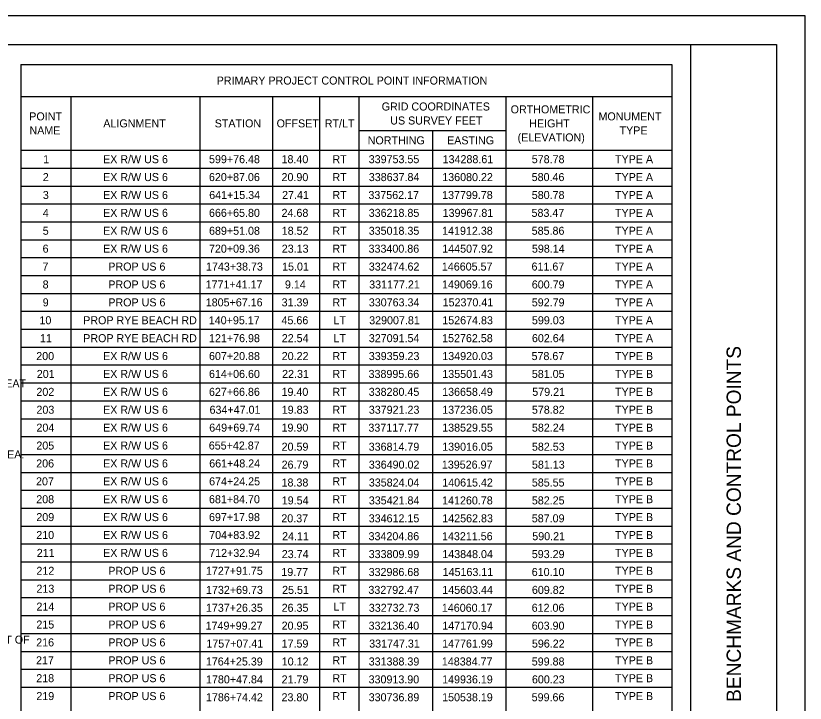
# Model space of a CAD drawing. Extents: x 0 to 74118, y -17451 to 440.
# Drawn here: x 403.9 to 680, y 199.6 to 440 of the extents above; entities that cross this region are included whole.
import ezdxf

# ---------------------------------------------------------------- set-up
doc = ezdxf.new("R2010")
doc.units = 0
for name, color, linetype in [('SC_Scratch1', 7, 'Continuous'), ('SH_Border', 7, 'Continuous'), ('SH_Cut_Line', 7, 'Continuous'), ('SH_Text', 7, 'Continuous')]:
    doc.layers.add(name, color=color, linetype=linetype)

msp = doc.modelspace()

# ---------------------------------------------------------------- linework, layer by layer
at = {"layer": 'SH_Border'}
msp.add_lwpolyline([(0, 0), (680, 0), (680, 440), (0, 440)], close=True, dxfattribs=at)
at = {"layer": 'SH_Cut_Line'}
for p, q in [((405.7, 422.96), (633.32, 422.96)), ((405.7, 422.96), (405.7, 142.63)), ((633.32, 422.96), (633.32, 142.63)), ((405.7, 411.76), (633.32, 411.76)), ((423.15, 411.76), (423.15, 142.63)), ((468.28, 411.76), (468.28, 142.63)), ((493.65, 411.76), (493.65, 142.63)), ((510.12, 411.76), (510.12, 142.63)), ((523.95, 411.76), (523.95, 142.63)), ((575.34, 411.76), (575.34, 142.63)), ((605.65, 411.76), (605.65, 142.63)), ((523.95, 399.9), (575.34, 399.9)), ((549.65, 399.9), (549.65, 142.63)), ((405.7, 392.98), (633.32, 392.98)), ((405.7, 386.72), (633.32, 386.72)), ((405.7, 380.46), (633.32, 380.46)), ((405.7, 374.21), (633.32, 374.21)), ((405.7, 367.95), (633.32, 367.95)), ((405.7, 361.69), (633.32, 361.69)), ((405.7, 355.43), (633.32, 355.43)), ((405.7, 349.17), (633.32, 349.17)), ((405.7, 342.91), (633.32, 342.91)), ((405.7, 336.65), (633.32, 336.65)), ((405.7, 330.39), (633.32, 330.39)), ((405.7, 324.13), (633.32, 324.13)), ((405.7, 317.88), (633.32, 317.88)), ((405.7, 311.62), (633.32, 311.62)), ((405.7, 305.36), (633.32, 305.36)), ((405.7, 299.1), (633.32, 299.1)), ((405.7, 292.84), (633.32, 292.84)), ((405.7, 286.58), (633.32, 286.58)), ((405.7, 280.32), (633.32, 280.32)), ((405.7, 274.06), (633.32, 274.06)), ((405.7, 267.8), (633.32, 267.8)), ((405.7, 261.55), (633.32, 261.55)), ((405.7, 255.29), (633.32, 255.29)), ((405.7, 249.03), (633.32, 249.03)), ((405.7, 242.77), (633.32, 242.77)), ((405.7, 236.51), (633.32, 236.51)), ((405.7, 230.25), (633.32, 230.25)), ((405.7, 223.99), (633.32, 223.99)), ((405.7, 217.73), (633.32, 217.73)), ((405.7, 211.48), (633.32, 211.48)), ((405.7, 205.22), (633.32, 205.22))]:
    msp.add_line(p, q, dxfattribs=at)
at = {"layer": 'SH_Text'}
msp.add_line((640, 10), (640, 430), dxfattribs=at)
msp.add_lwpolyline([(30, 430), (670, 430), (670, 10), (30, 10)], close=True, dxfattribs=at)

# ---------------------------------------------------------------- texts
at = {"layer": 'SC_Scratch1'}
for s, p in [('PRIMARY PROJECT CONTROL POINT INFORMATION', (474.18, 415.96)), ('GRID COORDINATES', (531.88, 406.88)), ('ORTHOMETRIC ', (576.99, 405.87)), ('POINT ', (408.64, 403.42)), ('MONUMENT ', (607.7, 403.42)), ('ALIGNMENT', (434.53, 400.97)), ('STATION', (473.49, 400.97)), ('OFFSET', (495.14, 400.97)), ('RT/LT', (511.98, 400.97)), ('US SURVEY FEET', (534.88, 401.98)), ('HEIGHT ', (583.5, 400.97)), ('NAME', (408.72, 398.52)), ('TYPE', (615.08, 398.52)), ('NORTHING', (526.99, 395.04)), ('EASTING', (554.75, 395.04)), ('(ELEVATION)', (579.42, 396.07)), ('1', (413.51, 388.45)), ('EX R/W US 6', (434.45, 388.45)), ('599+76.48', (471.5, 388.45)), ('18.40', (496.86, 388.45)), ('RT', (514.66, 388.45)), ('339753.55', (527.35, 388.45)), ('134288.61', (553.2, 388.45)), ('578.78', (584.37, 388.45)), ('TYPE A', (613.47, 388.45)), ('2', (413.38, 382.19)), ('EX R/W US 6', (434.45, 382.19)), ('620+87.06', (471.48, 382.19)), ('20.90', (496.86, 382.19)), ('RT', (514.66, 382.19)), ('338637.84', (527.38, 382.19)), ('136080.22', (553.07, 382.19)), ('580.46', (584.34, 382.19)), ('TYPE A', (613.47, 382.19)), ('3', (413.39, 375.93)), ('EX R/W US 6', (434.45, 375.93)), ('641+15.34', (471.57, 375.93)), ('27.41', (497.06, 375.93)), ('RT', (514.66, 375.93)), ('337562.17', (527.24, 375.93)), ('137799.78', (553.02, 375.93)), ('580.78', (584.37, 375.93)), ('TYPE A', (613.47, 375.93)), ('4', (413.39, 369.68)), ('EX R/W US 6', (434.45, 369.68)), ('666+65.80', (471.49, 369.68)), ('24.68', (496.87, 369.68)), ('RT', (514.66, 369.68)), ('336218.85', (527.35, 369.68)), ('139967.81', (553.2, 369.68)), ('583.47', (584.29, 369.68)), ('TYPE A', (613.47, 369.68)), ('5', (413.35, 363.42)), ('EX R/W US 6', (434.45, 363.42)), ('689+51.08', (471.5, 363.42)), ('18.52', (496.93, 363.42)), ('RT', (514.66, 363.42)), ('335018.35', (527.35, 363.42)), ('141912.38', (553.02, 363.42)), ('585.86', (584.34, 363.42)), ('TYPE A', (613.47, 363.42)), ('6', (413.3, 357.16)), ('EX R/W US 6', (434.45, 357.16)), ('720+09.36', (471.48, 357.16)), ('23.13', (496.94, 357.16)), ('RT', (514.66, 357.16)), ('333400.86', (527.3, 357.16)), ('144507.92', (553.07, 357.16)), ('598.14', (584.43, 357.16)), ('TYPE A', (613.47, 357.16)), ('7', (413.24, 350.9)), ('PROP US 6', (436.28, 350.9)), ('1743+38.73', (470.45, 350.9)), ('15.01', (497.06, 350.9)), ('RT', (514.66, 350.9)), ('332474.62', (527.38, 350.9)), ('146605.57', (552.93, 350.9)), ('611.67', (584.29, 350.9)), ('TYPE A', (613.47, 350.9)), ('8', (413.32, 344.64)), ('PROP US 6', (436.28, 344.64)), ('1771+41.17', (470.31, 344.64)), ('9.14', (498.05, 344.64)), ('RT', (514.66, 344.64)), ('331177.21', (527.51, 344.64)), ('149069.16', (552.99, 344.64)), ('600.79', (584.38, 344.64)), ('TYPE A', (613.47, 344.64)), ('9', (413.34, 338.38)), ('PROP US 6', (436.28, 338.38)), ('1805+67.16', (470.36, 338.38)), ('31.39', (496.89, 338.38)), ('RT', (514.66, 338.38)), ('330763.34', (527.38, 338.38)), ('152370.41', (553.2, 338.38)), ('592.79', (584.38, 338.38)), ('TYPE A', (613.47, 338.38)), ('10', (412.2, 332.12)), ('PROP RYE BEACH RD', (427.5, 332.12)), ('140+95.17', (471.42, 332.12)), ('45.66', (496.85, 332.12)), ('LT', (515.05, 332.12)), ('329007.81', (527.51, 332.12)), ('152674.83', (553.08, 332.12)), ('599.03', (584.43, 332.12)), ('TYPE A', (613.47, 332.12)), ('11', (412.39, 325.86)), ('PROP RYE BEACH RD', (427.5, 325.86)), ('121+76.98', (471.5, 325.86)), ('22.54', (496.94, 325.86)), ('LT', (515.05, 325.86)), ('327091.54', (527.38, 325.86)), ('152762.58', (553.02, 325.86)), ('602.64', (584.43, 325.86)), ('TYPE A', (613.47, 325.86)), ('200', (411.08, 319.6)), ('EX R/W US 6', (434.45, 319.6)), ('607+20.88', (471.5, 319.6)), ('20.22', (496.93, 319.6)), ('RT', (514.66, 319.6)), ('339359.23', (527.38, 319.6)), ('134920.03', (553.08, 319.6)), ('578.67', (584.29, 319.6)), ('TYPE B', (613.49, 319.6)), ('201', (411.27, 313.35)), ('EX R/W US 6', (434.45, 313.35)), ('614+06.60', (471.49, 313.35)), ('22.31', (497.06, 313.35)), ('RT', (514.66, 313.35)), ('338995.66', (527.3, 313.35)), ('135501.43', (553.08, 313.35)), ('581.05', (584.4, 313.35)), ('TYPE B', (613.49, 313.35)), ('SPIKE SET IN POLE ON THE NORTHERLY SIDE OF CLEVELAND RD, IN FRONT OF SIGN FOR POINT RETREAT ', (211.13, 310.03)), ('202', (411.14, 307.09)), ('EX R/W US 6', (434.45, 307.09)), ('627+66.86', (471.48, 307.09)), ('19.40', (496.86, 307.09)), ('RT', (514.66, 307.09)), ('338280.45', (527.35, 307.09)), ('136658.49', (553.03, 307.09)), ('579.21', (584.55, 307.09)), ('TYPE B', (613.49, 307.09)), ('EX R/W US 6', (434.45, 300.83)), ('203', (411.15, 300.83)), ('634+47.01', (471.69, 300.83)), ('19.83', (496.94, 300.83)), ('RT', (514.66, 300.83)), ('337921.23', (527.38, 300.83)), ('137236.05', (553.05, 300.83)), ('578.82', (584.42, 300.83)), ('TYPE B', (613.49, 300.83)), ('204', (411.15, 294.57)), ('EX R/W US 6', (434.45, 294.57)), ('649+69.74', (471.57, 294.57)), ('19.90', (496.86, 294.57)), ('RT', (514.66, 294.57)), ('337117.77', (527.24, 294.57)), ('138529.55', (553.05, 294.57)), ('582.24', (584.43, 294.57)), ('TYPE B', (613.49, 294.57)), ('205', (411.12, 288.31)), ('EX R/W US 6', (434.45, 288.31)), ('655+42.87', (471.42, 288.31)), ('20.59', (496.89, 287.9)), ('RT', (514.66, 288.31)), ('336814.79', (527.34, 287.9)), ('139016.05', (553.05, 287.9)), ('582.53', (584.43, 287.9)), ('TYPE B', (613.49, 288.31)), ('SPIKE SET IN POLE ON THE NORTHERLY SIDE OF CLEVELAND RD, IN THE BARNES NURSERY PLANT AREA.', (211.13, 285.18)), ('206', (411.07, 282.05)), ('EX R/W US 6', (434.45, 282.05)), ('661+48.24', (471.57, 282.05)), ('26.79', (496.89, 281.64)), ('RT', (514.66, 282.05)), ('336490.02', (527.38, 281.64)), ('139526.97', (552.93, 281.64)), ('581.13', (584.43, 281.64)), ('TYPE B', (613.49, 282.05)), ('207', (411.01, 275.79)), ('EX R/W US 6', (434.45, 275.79)), ('674+24.25', (471.54, 275.79)), ('18.38', (496.87, 275.38)), ('RT', (514.66, 275.79)), ('335824.04', (527.38, 275.38)), ('140615.42', (553.07, 275.38)), ('585.55', (584.4, 275.38)), ('TYPE B', (613.49, 275.79)), ('208', (411.09, 269.53)), ('EX R/W US 6', (434.45, 269.53)), ('681+84.70', (471.49, 269.53)), ('19.54', (496.94, 269.12)), ('RT', (514.66, 269.53)), ('335421.84', (527.38, 269.12)), ('141260.78', (553.02, 269.12)), ('582.25', (584.4, 269.12)), ('TYPE B', (613.49, 269.53)), ('209', (411.11, 263.28)), ('EX R/W US 6', (434.45, 263.28)), ('697+17.98', (471.5, 263.28)), ('20.37', (496.79, 262.86)), ('RT', (514.66, 263.28)), ('334612.15', (527.35, 262.86)), ('142562.83', (553.08, 262.86)), ('587.09', (584.38, 262.86)), ('TYPE B', (613.49, 263.28)), ('210', (411.08, 257.02)), ('EX R/W US 6', (434.45, 257.02)), ('704+83.92', (471.56, 257.02)), ('RT', (514.66, 257.02)), ('TYPE B', (613.49, 257.02)), ('24.11', (497.06, 256.6)), ('334204.86', (527.3, 256.6)), ('143211.56', (552.99, 256.6)), ('590.21', (584.55, 256.6)), ('211', (411.27, 250.76)), ('EX R/W US 6', (434.45, 250.76)), ('712+32.94', (471.57, 250.76)), ('23.74', (496.94, 250.35)), ('RT', (514.66, 250.76)), ('333809.99', (527.34, 250.35)), ('143848.04', (553.08, 250.35)), ('593.29', (584.38, 250.35)), ('TYPE B', (613.49, 250.76)), ('212', (411.14, 244.5)), ('PROP US 6', (436.28, 244.5)), ('1727+91.75', (470.42, 244.5)), ('19.77', (496.79, 244.09)), ('RT', (514.66, 244.5)), ('332986.68', (527.32, 244.09)), ('145163.11', (553.2, 244.09)), ('610.10', (584.36, 244.09)), ('TYPE B', (613.49, 244.5)), ('213', (411.15, 238.24)), ('PROP US 6', (436.28, 238.24)), ('1732+69.73', (470.45, 237.83)), ('25.51', (497.06, 237.83)), ('RT', (514.66, 238.24)), ('332792.47', (527.24, 237.83)), ('145603.44', (553.08, 237.83)), ('609.82', (584.42, 237.83)), ('TYPE B', (613.49, 238.24)), ('214', (411.15, 231.98)), ('PROP US 6', (436.28, 231.98)), ('LT', (515.05, 231.98)), ('TYPE B', (613.49, 231.98)), ('1737+26.35', (470.42, 231.57)), ('26.35', (496.9, 231.57)), ('332732.73', (527.38, 231.57)), ('146060.17', (552.93, 231.57)), ('612.06', (584.34, 231.57)), ('215', (411.12, 225.72)), ('PROP US 6', (436.28, 225.72)), ('1749+99.27', (470.31, 225.31)), ('20.95', (496.9, 225.31)), ('RT', (514.66, 225.72)), ('332136.40', (527.31, 225.31)), ('147170.94', (553.08, 225.31)), ('603.90', (584.36, 225.31)), ('TYPE B', (613.49, 225.72)), ('X CHISELED ON FLANGE BOLT OF FIRE HYDRANT ON THE EASTERLY SIDE OF RYE BEACH RD, IN FRONT OF ', (211.13, 220.43)), ('216', (411.07, 219.46)), ('PROP US 6', (436.28, 219.46)), ('1757+07.41', (470.57, 219.05)), ('17.59', (496.89, 219.05)), ('RT', (514.66, 219.46)), ('331747.31', (527.51, 219.05)), ('147761.99', (553.03, 219.05)), ('596.22', (584.42, 219.05)), ('TYPE B', (613.49, 219.46)), ('217', (411.01, 213.2)), ('PROP US 6', (436.28, 213.2)), ('1764+25.39', (470.4, 212.79)), ('10.12', (496.93, 212.79)), ('RT', (514.66, 213.2)), ('331388.39', (527.34, 212.79)), ('148384.77', (552.93, 212.79)), ('599.88', (584.37, 212.79)), ('TYPE B', (613.49, 213.2)), ('218', (411.09, 206.95)), ('PROP US 6', (436.28, 206.95)), ('1780+47.84', (470.45, 206.53)), ('21.79', (496.89, 206.53)), ('RT', (514.66, 206.95)), ('330913.90', (527.31, 206.53)), ('149936.19', (553.03, 206.53)), ('600.23', (584.43, 206.53)), ('TYPE B', (613.49, 206.95)), ('219', (411.11, 200.69)), ('PROP US 6', (436.28, 200.69)), ('1786+74.42', (470.44, 200.28)), ('23.80', (496.86, 200.28)), ('RT', (514.66, 200.69)), ('330736.89', (527.34, 200.28)), ('150538.19', (553.03, 200.28)), ('599.66', (584.34, 200.28)), ('TYPE B', (613.49, 200.69))]:
    msp.add_text(s, height=2.8, dxfattribs=at).set_placement(p)
at = {"layer": 'SH_Cut_Line'}
msp.add_text('BENCHMARKS AND CONTROL POINTS', height=5, rotation=90, dxfattribs=at).set_placement((657.5, 200.07))

doc.saveas('drawing.dxf')
